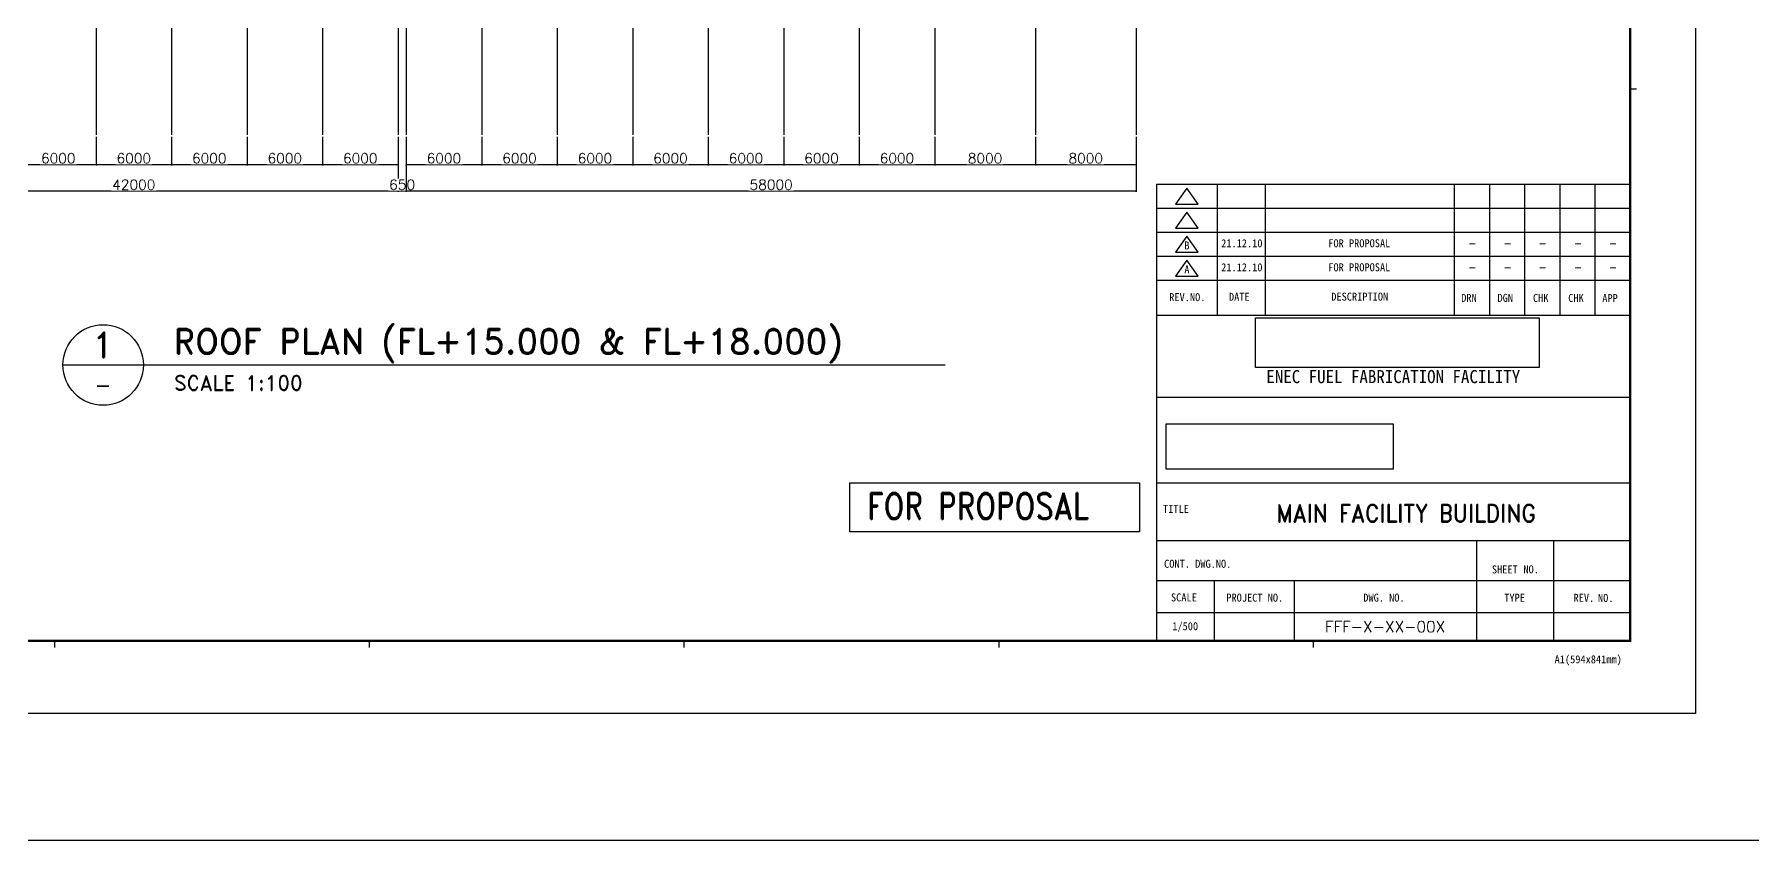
# Model space of a CAD drawing. Header units: millimetres. Extents: x -232466 to 860779, y -177975 to 311634.
# Drawn here: x 491527 to 628075, y -177975 to -113908 of the extents above; entities that cross this region are included whole.
import ezdxf
from ezdxf.enums import TextEntityAlignment as Align

# ---------------------------------------------------------------- set-up
doc = ezdxf.new("R2010")
doc.units = ezdxf.units.MM
doc.header["$XCLIPFRAME"] = 2
doc.linetypes.add('AXES', pattern=[50.8, 31.75, -6.35, 6.35, -6.35])
doc.linetypes.add('CENTER', pattern=[2, 1.25, -0.25, 0.25, -0.25])
for name, color, linetype in [('Center Line', 1, 'CENTER'), ('dim', 7, 'Continuous'), ('TEXT1', 7, 'Continuous'), ('TITLEBOX', 7, 'Continuous'), ('TXT', 2, 'Continuous')]:
    doc.layers.add(name, color=color, linetype=linetype)
doc.layers.add('TEXT', color=7, linetype='Continuous', lineweight=15)
doc.styles.add('RD20', font='ROMAND.SHX', dxfattribs={"width": 0.8, "height": 2})
doc.styles.add('RD6', font='ROMAND.shx', dxfattribs={"width": 0.83, "height": 6})
doc.styles.add('ROMAND', font='romand')
doc.styles.add('RomanS', font='romans.shx')
doc.styles.add('돋움체', font='')
doc.styles.get('돋움체').set_extended_font_data('DotumChe')
doc.dimstyles.new('HYUNDAI', dxfattribs={"dimscale": 120, "dimtxt": 3, "dimasz": 3, "dimexe": 1, "dimexo": 2, "dimgap": 1, "dimtad": 1, "dimdec": 0, "dimdsep": 46, "dimtxsty": 'RomanS', "dimcen": 0, "dimclrd": 256, "dimclre": 256, "dimclrt": 3, "dimadec": 0, "dimazin": 0, "dimtfac": 1, "dimtdec": 0, "dimtix": 1, "dimtmove": 2, "dimatfit": 3, "dimfxl": 1, "dimtvp": 1, "dimtolj": 1, "dimarcsym": 0})
picture_1 = doc.add_image_def('image1', size_in_pixel=(850, 283))
picture_2 = doc.add_image_def('image2.jpg', size_in_pixel=(500, 87))

# ---------------------------------------------------------------- blocks, each defined once
blk = doc.blocks.new('_ArchTick')
at = {"color": 0, "linetype": 'ByBlock', "const_width": 0.15}
blk.add_lwpolyline([(-0.5, -0.5), (0.5, 0.5)], dxfattribs=at)
blk = doc.blocks.new('*D964')
at = {"layer": 'Defpoints', "color": 0}
for p in [(521077, -121887), (527077, -121887), (527077, -124235)]:
    blk.add_point(p, dxfattribs=at)
at = {"layer": 'dim', "lineweight": -2}
for p, q in [((521077, -122047), (521077, -124315)), ((527077, -122047), (527077, -124315)), ((521077, -124235), (527077, -124235))]:
    blk.add_line(p, q, dxfattribs=at)
at = {"layer": 'dim', "lineweight": -2, "xscale": 160, "yscale": 160, "zscale": 160, "rotation": 180}
blk.add_blockref('_ArchTick', (521077, -124235), dxfattribs=at)
at = {"layer": 'dim', "lineweight": -2, "xscale": 160, "yscale": 160, "zscale": 160}
blk.add_blockref('_ArchTick', (527077, -124235), dxfattribs=at)
at = {"layer": 'dim', "color": 0, "insert": (524077, -123755), "char_height": 800, "attachment_point": 5, "style": 'RomanS', "bg_fill": 3, "box_fill_scale": 1.1, "bg_fill_color": 257, "bg_fill_transparency": 0}
blk.add_mtext('\\A1;\\H0.025x;\\H40x;6000', dxfattribs=at)
blk = doc.blocks.new('*D975')
at = {"layer": 'Defpoints', "color": 0}
for p in [(490427, -121887), (496427, -121887), (496427, -124235)]:
    blk.add_point(p, dxfattribs=at)
at = {"layer": 'dim', "lineweight": -2}
for p, q in [((490427, -122047), (490427, -124315)), ((496427, -122047), (496427, -124315)), ((490427, -124235), (496427, -124235))]:
    blk.add_line(p, q, dxfattribs=at)
at = {"layer": 'dim', "lineweight": -2, "xscale": 160, "yscale": 160, "zscale": 160, "rotation": 180}
blk.add_blockref('_ArchTick', (490427, -124235), dxfattribs=at)
at = {"layer": 'dim', "lineweight": -2, "xscale": 160, "yscale": 160, "zscale": 160}
blk.add_blockref('_ArchTick', (496427, -124235), dxfattribs=at)
at = {"layer": 'dim', "color": 0, "insert": (493427, -123755), "char_height": 800, "attachment_point": 5, "style": 'RomanS', "bg_fill": 3, "box_fill_scale": 1.1, "bg_fill_color": 257, "bg_fill_transparency": 0}
blk.add_mtext('\\A1;\\H0.025x;\\H40x;6000', dxfattribs=at)
blk = doc.blocks.new('*D976')
at = {"layer": 'Defpoints', "color": 0}
for p in [(496427, -121887), (502427, -121887), (502427, -124235)]:
    blk.add_point(p, dxfattribs=at)
at = {"layer": 'dim', "lineweight": -2}
for p, q in [((496427, -122047), (496427, -124315)), ((502427, -122047), (502427, -124315)), ((496427, -124235), (502427, -124235))]:
    blk.add_line(p, q, dxfattribs=at)
at = {"layer": 'dim', "lineweight": -2, "xscale": 160, "yscale": 160, "zscale": 160, "rotation": 180}
blk.add_blockref('_ArchTick', (496427, -124235), dxfattribs=at)
at = {"layer": 'dim', "lineweight": -2, "xscale": 160, "yscale": 160, "zscale": 160}
blk.add_blockref('_ArchTick', (502427, -124235), dxfattribs=at)
at = {"layer": 'dim', "color": 0, "insert": (499427, -123755), "char_height": 800, "attachment_point": 5, "style": 'RomanS', "bg_fill": 3, "box_fill_scale": 1.1, "bg_fill_color": 257, "bg_fill_transparency": 0}
blk.add_mtext('\\A1;\\H0.025x;\\H40x;6000', dxfattribs=at)
blk = doc.blocks.new('*D977')
at = {"layer": 'Defpoints', "color": 0}
for p in [(502427, -121887), (508427, -121887), (508427, -124235)]:
    blk.add_point(p, dxfattribs=at)
at = {"layer": 'dim', "lineweight": -2}
for p, q in [((502427, -122047), (502427, -124315)), ((508427, -122047), (508427, -124315)), ((502427, -124235), (508427, -124235))]:
    blk.add_line(p, q, dxfattribs=at)
at = {"layer": 'dim', "lineweight": -2, "xscale": 160, "yscale": 160, "zscale": 160, "rotation": 180}
blk.add_blockref('_ArchTick', (502427, -124235), dxfattribs=at)
at = {"layer": 'dim', "lineweight": -2, "xscale": 160, "yscale": 160, "zscale": 160}
blk.add_blockref('_ArchTick', (508427, -124235), dxfattribs=at)
at = {"layer": 'dim', "color": 0, "insert": (505427, -123755), "char_height": 800, "attachment_point": 5, "style": 'RomanS', "bg_fill": 3, "box_fill_scale": 1.1, "bg_fill_color": 257, "bg_fill_transparency": 0}
blk.add_mtext('\\A1;\\H0.025x;\\H40x;6000', dxfattribs=at)
blk = doc.blocks.new('*D978')
at = {"layer": 'Defpoints', "color": 0}
for p in [(508427, -121887), (514427, -121887), (514427, -124235)]:
    blk.add_point(p, dxfattribs=at)
at = {"layer": 'dim', "lineweight": -2}
for p, q in [((508427, -122047), (508427, -124315)), ((514427, -122047), (514427, -124315)), ((508427, -124235), (514427, -124235))]:
    blk.add_line(p, q, dxfattribs=at)
at = {"layer": 'dim', "lineweight": -2, "xscale": 160, "yscale": 160, "zscale": 160, "rotation": 180}
blk.add_blockref('_ArchTick', (508427, -124235), dxfattribs=at)
at = {"layer": 'dim', "lineweight": -2, "xscale": 160, "yscale": 160, "zscale": 160}
blk.add_blockref('_ArchTick', (514427, -124235), dxfattribs=at)
at = {"layer": 'dim', "color": 0, "insert": (511427, -123755), "char_height": 800, "attachment_point": 5, "style": 'RomanS', "bg_fill": 3, "box_fill_scale": 1.1, "bg_fill_color": 257, "bg_fill_transparency": 0}
blk.add_mtext('\\A1;\\H0.025x;\\H40x;6000', dxfattribs=at)
blk = doc.blocks.new('*D979')
at = {"layer": 'Defpoints', "color": 0}
for p in [(514427, -121887), (520427, -121887), (520427, -124235)]:
    blk.add_point(p, dxfattribs=at)
at = {"layer": 'dim', "lineweight": -2}
for p, q in [((514427, -122047), (514427, -124315)), ((520427, -122047), (520427, -124315)), ((514427, -124235), (520427, -124235))]:
    blk.add_line(p, q, dxfattribs=at)
at = {"layer": 'dim', "lineweight": -2, "xscale": 160, "yscale": 160, "zscale": 160, "rotation": 180}
blk.add_blockref('_ArchTick', (514427, -124235), dxfattribs=at)
at = {"layer": 'dim', "lineweight": -2, "xscale": 160, "yscale": 160, "zscale": 160}
blk.add_blockref('_ArchTick', (520427, -124235), dxfattribs=at)
at = {"layer": 'dim', "color": 0, "insert": (517427, -123755), "char_height": 800, "attachment_point": 5, "style": 'RomanS', "bg_fill": 3, "box_fill_scale": 1.1, "bg_fill_color": 257, "bg_fill_transparency": 0}
blk.add_mtext('\\A1;\\H0.025x;\\H40x;6000', dxfattribs=at)
blk = doc.blocks.new('*D980')
at = {"layer": 'Defpoints', "color": 0}
for p in [(478427, -121887), (520427, -121887), (520427, -126335)]:
    blk.add_point(p, dxfattribs=at)
at = {"layer": 'dim', "lineweight": -2}
for p, q in [((478427, -122047), (478427, -126415)), ((520427, -122047), (520427, -126415)), ((478427, -126335), (520427, -126335))]:
    blk.add_line(p, q, dxfattribs=at)
at = {"layer": 'dim', "lineweight": -2, "xscale": 160, "yscale": 160, "zscale": 160, "rotation": 180}
blk.add_blockref('_ArchTick', (478427, -126335), dxfattribs=at)
at = {"layer": 'dim', "lineweight": -2, "xscale": 160, "yscale": 160, "zscale": 160}
blk.add_blockref('_ArchTick', (520427, -126335), dxfattribs=at)
at = {"layer": 'dim', "color": 0, "insert": (499427, -125855), "char_height": 800, "attachment_point": 5, "style": 'RomanS', "bg_fill": 3, "box_fill_scale": 1.1, "bg_fill_color": 257, "bg_fill_transparency": 0}
blk.add_mtext('\\A1;\\H0.025x;\\H40x;42000', dxfattribs=at)
blk = doc.blocks.new('*D981')
at = {"layer": 'Defpoints', "color": 0}
for p in [(520427, -121887), (521077, -121887)]:
    blk.add_point(p, dxfattribs=at)
at = {"layer": 'dim', "lineweight": -2}
for p, q in [((520427, -122047), (520427, -126415)), ((521077, -122047), (521077, -126415)), ((520427, -126335), (520267, -126335)), ((520427, -126335), (521077, -126335)), ((521077, -126335), (521237, -126335))]:
    blk.add_line(p, q, dxfattribs=at)
at = {"layer": 'dim', "lineweight": -2, "xscale": 160, "yscale": 160, "zscale": 160}
blk.add_blockref('_ArchTick', (520427, -126335), dxfattribs=at)
at = {"layer": 'dim', "lineweight": -2, "xscale": 160, "yscale": 160, "zscale": 160, "rotation": 180}
blk.add_blockref('_ArchTick', (521077, -126335), dxfattribs=at)
at = {"layer": 'dim', "color": 0, "insert": (520752, -125855), "char_height": 800, "attachment_point": 5, "style": 'RomanS', "bg_fill": 3, "box_fill_scale": 1.1, "bg_fill_color": 257, "bg_fill_transparency": 0}
blk.add_mtext('\\A1;\\H0.025x;\\H40x;650', dxfattribs=at)
at = {"layer": 'Defpoints', "color": 0}
blk.add_point((521077, -126335), dxfattribs=at)
blk = doc.blocks.new('*D982')
at = {"layer": 'Defpoints', "color": 0}
for p in [(527077, -121887), (533077, -121887), (533077, -124235)]:
    blk.add_point(p, dxfattribs=at)
at = {"layer": 'dim', "lineweight": -2}
for p, q in [((527077, -122047), (527077, -124315)), ((533077, -122047), (533077, -124315)), ((527077, -124235), (533077, -124235))]:
    blk.add_line(p, q, dxfattribs=at)
at = {"layer": 'dim', "lineweight": -2, "xscale": 160, "yscale": 160, "zscale": 160, "rotation": 180}
blk.add_blockref('_ArchTick', (527077, -124235), dxfattribs=at)
at = {"layer": 'dim', "lineweight": -2, "xscale": 160, "yscale": 160, "zscale": 160}
blk.add_blockref('_ArchTick', (533077, -124235), dxfattribs=at)
at = {"layer": 'dim', "color": 0, "insert": (530077, -123755), "char_height": 800, "attachment_point": 5, "style": 'RomanS', "bg_fill": 3, "box_fill_scale": 1.1, "bg_fill_color": 257, "bg_fill_transparency": 0}
blk.add_mtext('\\A1;\\H0.025x;\\H40x;6000', dxfattribs=at)
blk = doc.blocks.new('*D983')
at = {"layer": 'Defpoints', "color": 0}
for p in [(533077, -121887), (539077, -121887), (539077, -124235)]:
    blk.add_point(p, dxfattribs=at)
at = {"layer": 'dim', "lineweight": -2}
for p, q in [((533077, -122047), (533077, -124315)), ((539077, -122047), (539077, -124315)), ((533077, -124235), (539077, -124235))]:
    blk.add_line(p, q, dxfattribs=at)
at = {"layer": 'dim', "lineweight": -2, "xscale": 160, "yscale": 160, "zscale": 160, "rotation": 180}
blk.add_blockref('_ArchTick', (533077, -124235), dxfattribs=at)
at = {"layer": 'dim', "lineweight": -2, "xscale": 160, "yscale": 160, "zscale": 160}
blk.add_blockref('_ArchTick', (539077, -124235), dxfattribs=at)
at = {"layer": 'dim', "color": 0, "insert": (536077, -123755), "char_height": 800, "attachment_point": 5, "style": 'RomanS', "bg_fill": 3, "box_fill_scale": 1.1, "bg_fill_color": 257, "bg_fill_transparency": 0}
blk.add_mtext('\\A1;\\H0.025x;\\H40x;6000', dxfattribs=at)
blk = doc.blocks.new('*D984')
at = {"layer": 'Defpoints', "color": 0}
for p in [(539077, -121887), (545077, -121887), (545077, -124235)]:
    blk.add_point(p, dxfattribs=at)
at = {"layer": 'dim', "lineweight": -2}
for p, q in [((539077, -122047), (539077, -124315)), ((545077, -122047), (545077, -124315)), ((539077, -124235), (545077, -124235))]:
    blk.add_line(p, q, dxfattribs=at)
at = {"layer": 'dim', "lineweight": -2, "xscale": 160, "yscale": 160, "zscale": 160, "rotation": 180}
blk.add_blockref('_ArchTick', (539077, -124235), dxfattribs=at)
at = {"layer": 'dim', "lineweight": -2, "xscale": 160, "yscale": 160, "zscale": 160}
blk.add_blockref('_ArchTick', (545077, -124235), dxfattribs=at)
at = {"layer": 'dim', "color": 0, "insert": (542077, -123755), "char_height": 800, "attachment_point": 5, "style": 'RomanS', "bg_fill": 3, "box_fill_scale": 1.1, "bg_fill_color": 257, "bg_fill_transparency": 0}
blk.add_mtext('\\A1;\\H0.025x;\\H40x;6000', dxfattribs=at)
blk = doc.blocks.new('*D985')
at = {"layer": 'Defpoints', "color": 0}
for p in [(545077, -121887), (551077, -121887), (551077, -124235)]:
    blk.add_point(p, dxfattribs=at)
at = {"layer": 'dim', "lineweight": -2}
for p, q in [((545077, -122047), (545077, -124315)), ((551077, -122047), (551077, -124315)), ((545077, -124235), (551077, -124235))]:
    blk.add_line(p, q, dxfattribs=at)
at = {"layer": 'dim', "lineweight": -2, "xscale": 160, "yscale": 160, "zscale": 160, "rotation": 180}
blk.add_blockref('_ArchTick', (545077, -124235), dxfattribs=at)
at = {"layer": 'dim', "lineweight": -2, "xscale": 160, "yscale": 160, "zscale": 160}
blk.add_blockref('_ArchTick', (551077, -124235), dxfattribs=at)
at = {"layer": 'dim', "color": 0, "insert": (548077, -123755), "char_height": 800, "attachment_point": 5, "style": 'RomanS', "bg_fill": 3, "box_fill_scale": 1.1, "bg_fill_color": 257, "bg_fill_transparency": 0}
blk.add_mtext('\\A1;\\H0.025x;\\H40x;6000', dxfattribs=at)
blk = doc.blocks.new('*D986')
at = {"layer": 'Defpoints', "color": 0}
for p in [(551077, -121887), (557077, -121887), (557077, -124235)]:
    blk.add_point(p, dxfattribs=at)
at = {"layer": 'dim', "lineweight": -2}
for p, q in [((551077, -122047), (551077, -124315)), ((557077, -122047), (557077, -124315)), ((551077, -124235), (557077, -124235))]:
    blk.add_line(p, q, dxfattribs=at)
at = {"layer": 'dim', "lineweight": -2, "xscale": 160, "yscale": 160, "zscale": 160, "rotation": 180}
blk.add_blockref('_ArchTick', (551077, -124235), dxfattribs=at)
at = {"layer": 'dim', "lineweight": -2, "xscale": 160, "yscale": 160, "zscale": 160}
blk.add_blockref('_ArchTick', (557077, -124235), dxfattribs=at)
at = {"layer": 'dim', "color": 0, "insert": (554077, -123755), "char_height": 800, "attachment_point": 5, "style": 'RomanS', "bg_fill": 3, "box_fill_scale": 1.1, "bg_fill_color": 257, "bg_fill_transparency": 0}
blk.add_mtext('\\A1;\\H0.025x;\\H40x;6000', dxfattribs=at)
blk = doc.blocks.new('*D987')
at = {"layer": 'Defpoints', "color": 0}
for p in [(557077, -121887), (563077, -121887), (563077, -124235)]:
    blk.add_point(p, dxfattribs=at)
at = {"layer": 'dim', "lineweight": -2}
for p, q in [((557077, -122047), (557077, -124315)), ((563077, -122047), (563077, -124315)), ((557077, -124235), (563077, -124235))]:
    blk.add_line(p, q, dxfattribs=at)
at = {"layer": 'dim', "lineweight": -2, "xscale": 160, "yscale": 160, "zscale": 160, "rotation": 180}
blk.add_blockref('_ArchTick', (557077, -124235), dxfattribs=at)
at = {"layer": 'dim', "lineweight": -2, "xscale": 160, "yscale": 160, "zscale": 160}
blk.add_blockref('_ArchTick', (563077, -124235), dxfattribs=at)
at = {"layer": 'dim', "color": 0, "insert": (560077, -123755), "char_height": 800, "attachment_point": 5, "style": 'RomanS', "bg_fill": 3, "box_fill_scale": 1.1, "bg_fill_color": 257, "bg_fill_transparency": 0}
blk.add_mtext('\\A1;\\H0.025x;\\H40x;6000', dxfattribs=at)
blk = doc.blocks.new('*D988')
at = {"layer": 'Defpoints', "color": 0}
for p in [(563077, -121887), (571077, -121887), (571077, -124235)]:
    blk.add_point(p, dxfattribs=at)
at = {"layer": 'dim', "lineweight": -2}
for p, q in [((563077, -122047), (563077, -124315)), ((571077, -122047), (571077, -124315)), ((563077, -124235), (571077, -124235))]:
    blk.add_line(p, q, dxfattribs=at)
at = {"layer": 'dim', "lineweight": -2, "xscale": 160, "yscale": 160, "zscale": 160, "rotation": 180}
blk.add_blockref('_ArchTick', (563077, -124235), dxfattribs=at)
at = {"layer": 'dim', "lineweight": -2, "xscale": 160, "yscale": 160, "zscale": 160}
blk.add_blockref('_ArchTick', (571077, -124235), dxfattribs=at)
at = {"layer": 'dim', "color": 0, "insert": (567077, -123755), "char_height": 800, "attachment_point": 5, "style": 'RomanS', "bg_fill": 3, "box_fill_scale": 1.1, "bg_fill_color": 257, "bg_fill_transparency": 0}
blk.add_mtext('\\A1;\\H0.025x;\\H40x;8000', dxfattribs=at)
blk = doc.blocks.new('*D989')
at = {"layer": 'Defpoints', "color": 0}
for p in [(521077, -121887), (579077, -121887), (579077, -126335)]:
    blk.add_point(p, dxfattribs=at)
at = {"layer": 'dim', "lineweight": -2}
for p, q in [((521077, -122047), (521077, -126415)), ((579077, -122047), (579077, -126415)), ((521077, -126335), (579077, -126335))]:
    blk.add_line(p, q, dxfattribs=at)
at = {"layer": 'dim', "lineweight": -2, "xscale": 160, "yscale": 160, "zscale": 160, "rotation": 180}
blk.add_blockref('_ArchTick', (521077, -126335), dxfattribs=at)
at = {"layer": 'dim', "lineweight": -2, "xscale": 160, "yscale": 160, "zscale": 160}
blk.add_blockref('_ArchTick', (579077, -126335), dxfattribs=at)
at = {"layer": 'dim', "color": 0, "insert": (550077, -125855), "char_height": 800, "attachment_point": 5, "style": 'RomanS', "bg_fill": 3, "box_fill_scale": 1.1, "bg_fill_color": 257, "bg_fill_transparency": 0}
blk.add_mtext('\\A1;\\H0.025x;\\H40x;58000', dxfattribs=at)
blk = doc.blocks.new('*D998')
at = {"layer": 'Defpoints', "color": 0}
for p in [(571077, -121887), (579077, -121887), (579077, -124235)]:
    blk.add_point(p, dxfattribs=at)
at = {"layer": 'dim', "lineweight": -2}
for p, q in [((571077, -122047), (571077, -124315)), ((579077, -122047), (579077, -124315)), ((571077, -124235), (579077, -124235))]:
    blk.add_line(p, q, dxfattribs=at)
at = {"layer": 'dim', "lineweight": -2, "xscale": 160, "yscale": 160, "zscale": 160, "rotation": 180}
blk.add_blockref('_ArchTick', (571077, -124235), dxfattribs=at)
at = {"layer": 'dim', "lineweight": -2, "xscale": 160, "yscale": 160, "zscale": 160}
blk.add_blockref('_ArchTick', (579077, -124235), dxfattribs=at)
at = {"layer": 'dim', "color": 0, "insert": (575077, -123755), "char_height": 800, "attachment_point": 5, "style": 'RomanS', "bg_fill": 3, "box_fill_scale": 1.1, "bg_fill_color": 257, "bg_fill_transparency": 0}
blk.add_mtext('\\A1;\\H0.025x;\\H40x;8000', dxfattribs=at)

msp = doc.modelspace()

# ---------------------------------------------------------------- linework, layer by layer
msp.add_line((618343.6, -159841.8), (618343.6, -162131.4))
msp.add_lwpolyline([(493793.4, -140179.8), (563896.2, -140179.8)])
msp.add_circle((496993.4, -140179.8), 3200)
at = {"layer": 'Center Line', "linetype": 'AXES'}
for p, q in [((496426.7, -38712.6), (496426.7, -121886.7)), ((502426.7, -38712.6), (502426.7, -121886.7)), ((508426.7, -38712.6), (508426.7, -121886.7)), ((514426.7, -38712.6), (514426.7, -121886.7)), ((520426.7, -38712.6), (520426.7, -121886.7)), ((539076.7, -38712.6), (539076.7, -121886.7)), ((545076.7, -38712.6), (545076.7, -121886.7)), ((551076.7, -38712.6), (551076.7, -121886.7)), ((557076.7, -38712.6), (557076.7, -121886.7)), ((563076.7, -38712.6), (563076.7, -121886.7)), ((571076.7, -38712.6), (571076.7, -121886.7)), ((521076.7, -82298.2), (521076.7, -121886.7)), ((527076.7, -82298.2), (527076.7, -121886.7)), ((533076.7, -82298.2), (533076.7, -121886.7))]:
    msp.add_line(p, q, dxfattribs=at)
at = {"layer": 'TITLEBOX', "color": 4, "linetype": 'Continuous'}
for p, q in [((618843.6, -118271.7), (618343.6, -118271.7)), ((493153.6, -162615.3), (493153.6, -162115.3)), ((493153.6, -162615.3), (493153.6, -162115.3)), ((518153.6, -162615.3), (518153.6, -162115.3)), ((518153.6, -162615.3), (518153.6, -162115.3)), ((543153.6, -162615.3), (543153.6, -162115.3)), ((543153.6, -162615.3), (543153.6, -162115.3)), ((568187.9, -162615.3), (568187.9, -162115.3)), ((568187.9, -162615.3), (568187.9, -162115.3)), ((593187.9, -162615.3), (593187.9, -162115.3))]:
    msp.add_line(p, q, dxfattribs=at)
at = {"layer": 'TITLEBOX'}
for p, q in [((580693.1, -125798.2), (618343.6, -125798.2)), ((580693.1, -125798.2), (580693.1, -162131.4)), ((580693.1, -125798.2), (618343.6, -125798.2)), ((580693.1, -125798.2), (580693.1, -162131.4)), ((583109.8, -126116.2), (582219.5, -127388.1)), ((583109.8, -126116.2), (582219.5, -127388.1)), ((584000.2, -127388.1), (583109.8, -126116.2)), ((584000.2, -127388.1), (583109.8, -126116.2)), ((585526.6, -125798.2), (585526.6, -136228.4)), ((585526.6, -125798.2), (585526.6, -136228.4)), ((589342.5, -125798.2), (589342.5, -136228.4)), ((589342.5, -125798.2), (589342.5, -136228.4)), ((604363, -125807.4), (604363, -136228.4)), ((604363, -125807.4), (604363, -136228.4)), ((607159.1, -125807.4), (607159.1, -136228.4)), ((607159.1, -125807.4), (607159.1, -136228.4)), ((609955.2, -125807.4), (609955.2, -136228.4)), ((609955.2, -125807.4), (609955.2, -136228.4)), ((612751.4, -125807.4), (612751.4, -136228.4)), ((612751.4, -125807.4), (612751.4, -136228.4)), ((615547.5, -125807.4), (615547.5, -136228.4)), ((615547.5, -125807.4), (615547.5, -136228.4)), ((580693.1, -127706.1), (618343.6, -127706.1)), ((580693.1, -127706.1), (618343.6, -127706.1)), ((582219.5, -127388.1), (584000.2, -127388.1)), ((582219.5, -127388.1), (584000.2, -127388.1)), ((583109.8, -128024.1), (582219.5, -129296.1)), ((583109.8, -128024.1), (582219.5, -129296.1)), ((584000.2, -129296.1), (583109.8, -128024.1)), ((584000.2, -129296.1), (583109.8, -128024.1)), ((580693.1, -129614.1), (618343.6, -129614.1)), ((580693.1, -129614.1), (618343.6, -129614.1)), ((582219.5, -129296.1), (584000.2, -129296.1)), ((582219.5, -129296.1), (584000.2, -129296.1)), ((583109.8, -129932.1), (582219.5, -131204.1)), ((583109.8, -129932.1), (582219.5, -131204.1)), ((584000.2, -131204.1), (583109.8, -129932.1)), ((584000.2, -131204.1), (583109.8, -129932.1)), ((580693.1, -131522.1), (618343.6, -131522.1)), ((580693.1, -131522.1), (618343.6, -131522.1)), ((582219.5, -131204.1), (584000.2, -131204.1)), ((582219.5, -131204.1), (584000.2, -131204.1)), ((583109.8, -131840.1), (582219.5, -133112)), ((583109.8, -131840.1), (582219.5, -133112)), ((584000.2, -133112), (583109.8, -131840.1)), ((584000.2, -133112), (583109.8, -131840.1)), ((580693.1, -133430), (618343.6, -133430)), ((580693.1, -133430), (618343.6, -133430)), ((582219.5, -133112), (584000.2, -133112)), ((582219.5, -133112), (584000.2, -133112)), ((580693.1, -136228.4), (618343.6, -136228.4)), ((580693.1, -136228.4), (618343.6, -136228.4)), ((580693.1, -142726.1), (618343.6, -142726.1)), ((580693.1, -142726.1), (618343.6, -142726.1)), ((580693.1, -149538.8), (618343.6, -149538.8)), ((580693.1, -149538.8), (618343.6, -149538.8)), ((580693.1, -154117.9), (618343.6, -154117.9)), ((580693.1, -154117.9), (618343.6, -154117.9)), ((606132.7, -154117.9), (606132.7, -162131.4)), ((606132.7, -154117.9), (606132.7, -162131.4)), ((612238.2, -154117.9), (612238.2, -162131.4)), ((612238.2, -154117.9), (612238.2, -162131.4)), ((580693.1, -157297.9), (618343.6, -157297.9)), ((580693.1, -157297.9), (618343.6, -157297.9)), ((585272.2, -157297.9), (585272.2, -162131.4)), ((585272.2, -157297.9), (585272.2, -162131.4)), ((591632.1, -157297.9), (591632.1, -162131.4)), ((591632.1, -157297.9), (591632.1, -162131.4)), ((580693.1, -159841.8), (618343.6, -159841.8)), ((580693.1, -159841.8), (618343.6, -159841.8))]:
    msp.add_line(p, q, dxfattribs=at)
at = {"layer": 'TITLEBOX', "color": 30, "linetype": 'Continuous'}
for p, q in [((556318.9, -149538.8), (579347.3, -149538.8)), ((556318.9, -153445.7), (556318.9, -149538.8)), ((579347.3, -149538.8), (579347.3, -153445.7)), ((579347.3, -153445.7), (556318.9, -153445.7)), ((593187.9, -162615.3), (593187.9, -162115.3))]:
    msp.add_line(p, q, dxfattribs=at)
at = {"layer": 'TITLEBOX', "color": 30}
msp.add_line((618343.6, -162131.4), (618343.6, -162093.5), dxfattribs=at)
at = {"layer": 'TITLEBOX', "color": 7}
msp.add_lwpolyline([(413278.6, -19364.9), (623528.6, -19364.9), (623528.6, -167864.9), (413278.6, -167864.9)], close=True, dxfattribs=at)
at = {"layer": 'TITLEBOX', "color": 4, "const_width": 175}
msp.add_lwpolyline([(418278.6, -24364.9), (618343.6, -24364.9), (618343.6, -162093.5), (418278.6, -162093.5)], close=True, dxfattribs=at)

# ---------------------------------------------------------------- texts
at = {"layer": 'TEXT', "color": 7, "style": '돋움체'}
for s, height, p in [('B', 636, (583118.3, -130680.9)), ('21.12.10', 635.99, (587481.3, -130507.5)), ('FOR PROPOSAL', 635.989, (596817.2, -130507.5)), ('A', 636, (583118.3, -132588.9)), ('21.12.10', 635.99, (587481.3, -132415.4)), ('FOR PROPOSAL', 635.989, (596817.2, -132415.4))]:
    msp.add_text(s, height=height, dxfattribs=at).set_placement(p, align=Align.MIDDLE_CENTER)
msp.add_text('1/500', height=635.99, dxfattribs=at).set_placement((582982.6, -160986.6), align=Align.MIDDLE)
at = {"layer": 'TEXT1', "color": 3, "style": 'ROMAND'}
msp.add_text('1', height=2000, dxfattribs=at).set_placement((496993.4, -138579.8), align=Align.MIDDLE_CENTER)
for s, height, p in [('ROOF PLAN (FL+15.000 & FL+18.000)', 2000, (502593.4, -139305.1)), ('SCALE 1:100', 1170, (502621.9, -142194.3))]:
    msp.add_text(s, height=height, dxfattribs=at).set_placement(p)
at = {"layer": 'TEXT1', "style": 'RomanS'}
msp.add_text('-', height=1200, dxfattribs=at).set_placement((496993.4, -141779.8), align=Align.MIDDLE_CENTER)
at = {"layer": 'TITLEBOX', "style": '돋움체'}
for s, height, p in [('REV.NO.', 635.99, (581713.5, -135106.8)), ('REV.NO.', 635.99, (581713.5, -135106.8)), ('DATE', 635.99, (586459.1, -135081.4)), ('DATE', 635.99, (586459.1, -135081.4)), ('DESCRIPTION', 635.989, (594590.4, -135064.6)), ('DESCRIPTION', 635.989, (594590.4, -135064.6)), ('DRN', 635.99, (604916.2, -135164.4)), ('DRN', 635.99, (604916.2, -135164.4)), ('DGN', 635.99, (607800.8, -135164.4)), ('DGN', 635.99, (607800.8, -135164.4)), ('CHK', 635.99, (610617.1, -135164.4)), ('CHK', 635.99, (610617.1, -135164.4)), ('CHK', 635.99, (613418.1, -135171.3)), ('CHK', 635.99, (613418.1, -135171.3)), ('APP', 635.99, (616127.3, -135184.4)), ('APP', 635.99, (616127.3, -135184.4)), ('TITLE', 635.99, (581220.8, -151931.7)), ('TITLE', 635.99, (581220.8, -151931.7)), ('CONT. DWG.NO.', 635.989, (581307.3, -156293.3)), ('CONT. DWG.NO.', 635.989, (581307.3, -156293.3)), ('SHEET', 635.99, (607354.6, -156742.2)), ('SHEET', 635.99, (607354.6, -156742.2)), ('NO.', 635.99, (609860.7, -156732.6)), ('NO.', 635.99, (609860.7, -156732.6)), ('SCALE', 635.99, (581850.9, -158966)), ('SCALE', 635.99, (581850.9, -158966)), ('PROJECT NO.', 635.989, (586248.9, -158984.8)), ('PROJECT NO.', 635.989, (586248.9, -158984.8)), ('DWG. NO.', 635.99, (597133.5, -158984.9)), ('DWG. NO.', 635.99, (597133.5, -158984.9)), ('TYPE', 635.99, (608337.4, -158991.3)), ('TYPE', 635.99, (608337.4, -158991.3)), ('REV.', 635.99, (613841.1, -158998.1)), ('REV.', 635.99, (613841.1, -158998.1)), ('NO.', 635.99, (615782.1, -159009.8)), ('NO.', 635.99, (615782.1, -159009.8))]:
    msp.add_text(s, height=height, dxfattribs=at).set_placement(p)
at = {"layer": 'TITLEBOX', "color": 3, "style": '돋움체'}
msp.add_text('ENEC FUEL FABRICATION FACILITY', height=1040.473, dxfattribs=at).set_placement((599518.4, -141101.7), align=Align.MIDDLE)
at = {"layer": 'TITLEBOX', "color": 0, "style": '돋움체'}
msp.add_text('A1(594x841mm)', height=635.989, dxfattribs=at).set_placement((612337.8, -163882.3))
at = {"layer": 'TXT', "color": 7, "style": 'RD20', "width": 0.83}
for p in [(605801, -130856.1), (608597.1, -130856.1), (611393.2, -130856.1), (614189.4, -130856.1), (616985.5, -130856.1), (605801, -132764.1), (608597.1, -132764.1), (611393.2, -132764.1), (614189.4, -132764.1), (616985.5, -132764.1)]:
    msp.add_text('-', height=706.9, dxfattribs=at).set_placement(p, align=Align.CENTER)
at = {"layer": 'TXT', "color": 30, "linetype": 'Continuous', "style": 'RD6', "width": 0.83}
msp.add_text('FOR PROPOSAL', height=2088.752, dxfattribs=at).set_placement((557695.5, -152438.1))
at = {"layer": 'TXT', "color": 7, "style": 'ROMAND', "width": 0.9}
msp.add_text('MAIN FACILITY BUILDING', height=1413.793, dxfattribs=at).set_placement((600542.4, -151959.8), align=Align.MIDDLE)
at = {"layer": 'TXT', "color": 7, "style": 'RD20'}
msp.add_text('FFF-X-XX-00X', height=883.621, dxfattribs=at).set_placement((598865.3, -161412.7), align=Align.CENTER)

# ---------------------------------------------------------------- pictures from other files: only their frames are drawn
image = msp.add_image(picture_2, insert=(588564.1, -140366.3), size_in_units=(22539.8, 3921.9))
image.dxf.flags = 7
image = msp.add_image(picture_1, insert=(581130.9, -150015.6), size_in_units=(18569.9, 6182.7))
image.set_boundary_path([(15.169, 45.797), (840.684, 210.9)])

# ---------------------------------------------------------------- next in the draw order: dimensions: what is measured, and where the dimension line sits
at = {"layer": 'dim'}
for base, p1, p2, picture, middle in [((496426.7, -124235.2), (490426.7, -121886.7), (496426.7, -121886.7), '*D975', (493426.7, -123755.2)), ((527076.7, -124235.2), (521076.7, -121886.7), (527076.7, -121886.7), '*D964', (524076.7, -123755.2))]:
    dim = msp.add_linear_dim(base=base, p1=p1, p2=p2, text='\\H0.025x;\\H40x;<>', dimstyle='HYUNDAI', override={"dimscale": 80, "dimtxt": 10, "dimasz": 2, "dimpost": '\\X', "dimtxsty": 'RomanS', "dimblk1": 'ArchTick', "dimblk2": 'ArchTick', "dimsah": 1, "dimclrt": 0, "dimtfill": 1}, dxfattribs=at)
    dim.commit()
    dim.dimension.update_dxf_attribs({"geometry": picture, "text_midpoint": middle})

# ---------------------------------------------------------------- next in the draw order: dimensions: what is measured, and where the dimension line sits
for base, p1, p2, picture, middle in [((502426.7, -124235.2), (496426.7, -121886.7), (502426.7, -121886.7), '*D976', (499426.7, -123755.2)), ((533076.7, -124235.2), (527076.7, -121886.7), (533076.7, -121886.7), '*D982', (530076.7, -123755.2))]:
    dim = msp.add_linear_dim(base=base, p1=p1, p2=p2, text='\\H0.025x;\\H40x;<>', dimstyle='HYUNDAI', override={"dimscale": 80, "dimtxt": 10, "dimasz": 2, "dimpost": '\\X', "dimtxsty": 'RomanS', "dimblk1": 'ArchTick', "dimblk2": 'ArchTick', "dimsah": 1, "dimclrt": 0, "dimtfill": 1}, dxfattribs=at)
    dim.commit()
    dim.dimension.update_dxf_attribs({"geometry": picture, "text_midpoint": middle})

# ---------------------------------------------------------------- next in the draw order: dimensions: what is measured, and where the dimension line sits
for base, p1, p2, picture, middle in [((508426.7, -124235.2), (502426.7, -121886.7), (508426.7, -121886.7), '*D977', (505426.7, -123755.2)), ((539076.7, -124235.2), (533076.7, -121886.7), (539076.7, -121886.7), '*D983', (536076.7, -123755.2))]:
    dim = msp.add_linear_dim(base=base, p1=p1, p2=p2, text='\\H0.025x;\\H40x;<>', dimstyle='HYUNDAI', override={"dimscale": 80, "dimtxt": 10, "dimasz": 2, "dimpost": '\\X', "dimtxsty": 'RomanS', "dimblk1": 'ArchTick', "dimblk2": 'ArchTick', "dimsah": 1, "dimclrt": 0, "dimtfill": 1}, dxfattribs=at)
    dim.commit()
    dim.dimension.update_dxf_attribs({"geometry": picture, "text_midpoint": middle})

# ---------------------------------------------------------------- next in the draw order: dimensions: what is measured, and where the dimension line sits
for base, p1, p2, picture, middle in [((514426.7, -124235.2), (508426.7, -121886.7), (514426.7, -121886.7), '*D978', (511426.7, -123755.2)), ((545076.7, -124235.2), (539076.7, -121886.7), (545076.7, -121886.7), '*D984', (542076.7, -123755.2))]:
    dim = msp.add_linear_dim(base=base, p1=p1, p2=p2, text='\\H0.025x;\\H40x;<>', dimstyle='HYUNDAI', override={"dimscale": 80, "dimtxt": 10, "dimasz": 2, "dimpost": '\\X', "dimtxsty": 'RomanS', "dimblk1": 'ArchTick', "dimblk2": 'ArchTick', "dimsah": 1, "dimclrt": 0, "dimtfill": 1}, dxfattribs=at)
    dim.commit()
    dim.dimension.update_dxf_attribs({"geometry": picture, "text_midpoint": middle})

# ---------------------------------------------------------------- next in the draw order: dimensions: what is measured, and where the dimension line sits
for base, p1, p2, picture, middle in [((520426.7, -124235.2), (514426.7, -121886.7), (520426.7, -121886.7), '*D979', (517426.7, -123755.2)), ((551076.7, -124235.2), (545076.7, -121886.7), (551076.7, -121886.7), '*D985', (548076.7, -123755.2))]:
    dim = msp.add_linear_dim(base=base, p1=p1, p2=p2, text='\\H0.025x;\\H40x;<>', dimstyle='HYUNDAI', override={"dimscale": 80, "dimtxt": 10, "dimasz": 2, "dimpost": '\\X', "dimtxsty": 'RomanS', "dimblk1": 'ArchTick', "dimblk2": 'ArchTick', "dimsah": 1, "dimclrt": 0, "dimtfill": 1}, dxfattribs=at)
    dim.commit()
    dim.dimension.update_dxf_attribs({"geometry": picture, "text_midpoint": middle})

# ---------------------------------------------------------------- next in the draw order: dimensions: what is measured, and where the dimension line sits
for base, p1, p2, picture, middle in [((520426.7, -126334.9), (478426.7, -121886.7), (520426.7, -121886.7), '*D980', (499426.7, -125854.9)), ((557076.7, -124235.2), (551076.7, -121886.7), (557076.7, -121886.7), '*D986', (554076.7, -123755.2))]:
    dim = msp.add_linear_dim(base=base, p1=p1, p2=p2, text='\\H0.025x;\\H40x;<>', dimstyle='HYUNDAI', override={"dimscale": 80, "dimtxt": 10, "dimasz": 2, "dimpost": '\\X', "dimtxsty": 'RomanS', "dimblk1": 'ArchTick', "dimblk2": 'ArchTick', "dimsah": 1, "dimclrt": 0, "dimtfill": 1}, dxfattribs=at)
    dim.commit()
    dim.dimension.update_dxf_attribs({"geometry": picture, "text_midpoint": middle})

# ---------------------------------------------------------------- next in the draw order: dimensions: what is measured, and where the dimension line sits
for base, p1, p2, picture, middle in [((521076.7, -126334.9), (520426.7, -121886.7), (521076.7, -121886.7), '*D981', (520751.7, -125854.9)), ((563076.7, -124235.2), (557076.7, -121886.7), (563076.7, -121886.7), '*D987', (560076.7, -123755.2))]:
    dim = msp.add_linear_dim(base=base, p1=p1, p2=p2, text='\\H0.025x;\\H40x;<>', dimstyle='HYUNDAI', override={"dimscale": 80, "dimtxt": 10, "dimasz": 2, "dimpost": '\\X', "dimtxsty": 'RomanS', "dimblk1": 'ArchTick', "dimblk2": 'ArchTick', "dimsah": 1, "dimclrt": 0, "dimtfill": 1}, dxfattribs=at)
    dim.commit()
    dim.dimension.update_dxf_attribs({"geometry": picture, "text_midpoint": middle})

# ---------------------------------------------------------------- next in the draw order: dimensions: what is measured, and where the dimension line sits
dim = msp.add_linear_dim(base=(571076.7, -124235.2), p1=(563076.7, -121886.7), p2=(571076.7, -121886.7), text='\\H0.025x;\\H40x;<>', dimstyle='HYUNDAI', override={"dimscale": 80, "dimtxt": 10, "dimasz": 2, "dimpost": '\\X', "dimtxsty": 'RomanS', "dimblk1": 'ArchTick', "dimblk2": 'ArchTick', "dimsah": 1, "dimclrt": 0, "dimtfill": 1}, dxfattribs=at)
dim.commit()
dim.dimension.update_dxf_attribs({"geometry": '*D988', "text_midpoint": (567076.7, -123755.2)})

# ---------------------------------------------------------------- next in the draw order: dimensions: what is measured, and where the dimension line sits
dim = msp.add_linear_dim(base=(579076.7, -126334.9), p1=(521076.7, -121886.7), p2=(579076.7, -121886.7), text='\\H0.025x;\\H40x;<>', dimstyle='HYUNDAI', override={"dimscale": 80, "dimtxt": 10, "dimasz": 2, "dimpost": '\\X', "dimtxsty": 'RomanS', "dimblk1": 'ArchTick', "dimblk2": 'ArchTick', "dimsah": 1, "dimclrt": 0, "dimtfill": 1}, dxfattribs=at)
dim.commit()
dim.dimension.update_dxf_attribs({"geometry": '*D989', "text_midpoint": (550076.7, -125854.9)})

# ---------------------------------------------------------------- next in the draw order: linework, layer by layer
at = {"layer": 'Center Line', "linetype": 'AXES'}
msp.add_line((579076.7, -38712.6), (579076.7, -121886.7), dxfattribs=at)

# ---------------------------------------------------------------- next in the draw order: dimensions: what is measured, and where the dimension line sits
at = {"layer": 'dim'}
dim = msp.add_linear_dim(base=(579076.7, -124235.2), p1=(571076.7, -121886.7), p2=(579076.7, -121886.7), text='\\H0.025x;\\H40x;<>', dimstyle='HYUNDAI', override={"dimscale": 80, "dimtxt": 10, "dimasz": 2, "dimpost": '\\X', "dimtxsty": 'RomanS', "dimblk1": 'ArchTick', "dimblk2": 'ArchTick', "dimsah": 1, "dimclrt": 0, "dimtfill": 1}, dxfattribs=at)
dim.commit()
dim.dimension.update_dxf_attribs({"geometry": '*D998', "text_midpoint": (575076.7, -123755.2)})

# ---------------------------------------------------------------- next in the draw order: linework, layer by layer
msp.add_lwpolyline([(223055.1, 311633.8), (860779.3, 311633.8), (860779.3, -177974.5), (223055.1, -177974.5)], close=True)

doc.saveas('drawing.dxf')
